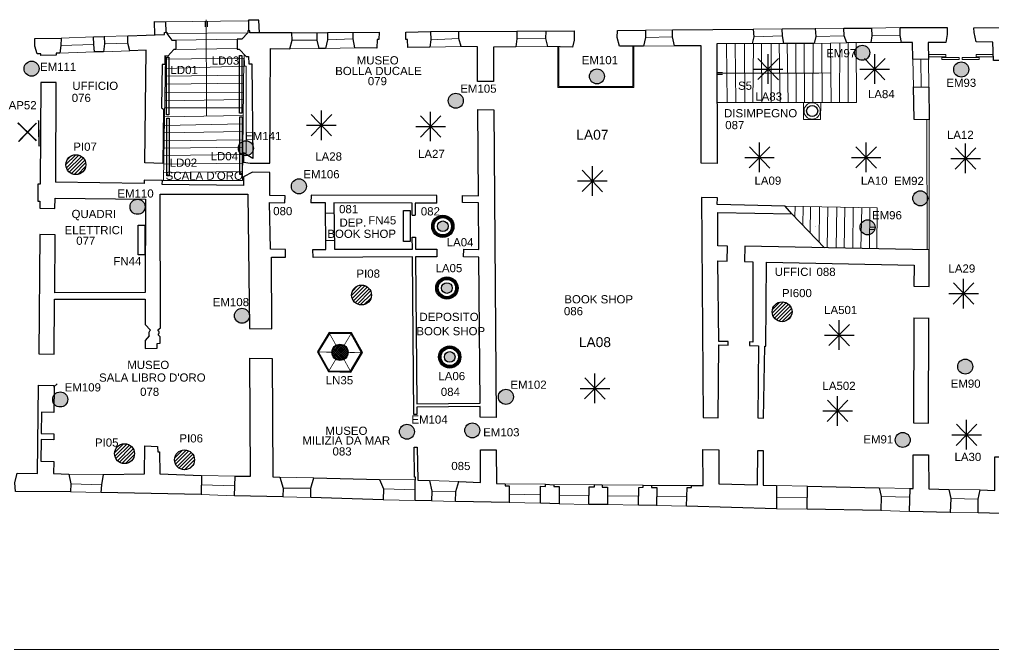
# Model space of a CAD drawing. Header units: metres. Extents: x -11789 to 51, y -8377 to 23.
# Drawn here: x -6286 to -2721, y -8377 to -6070 of the extents above; entities that cross this region are included whole.
import ezdxf
from ezdxf.enums import TextEntityAlignment as Align

# ---------------------------------------------------------------- set-up
doc = ezdxf.new("R2010")
doc.units = ezdxf.units.M
doc.header["$LTSCALE"] = 0.0125
for name, color, linetype in [('CODICE EMERGENZE', 190, 'Continuous'), ('CODICE LAMPADINE', 150, 'Continuous'), ('LAMPADE DI EMERGENZA', 3, 'Continuous')]:
    doc.layers.add(name, color=color, linetype=linetype)
for name, color, linetype, lineweight in [('LAMPADINE', 30, 'Continuous', 30), ('MURI', 7, 'Continuous', 9), ('VANI', 66, 'Continuous', 9)]:
    doc.layers.add(name, color=color, linetype=linetype, lineweight=lineweight)
doc.styles.add('ducale_200', font='ARIAL.TTF', dxfattribs={"height": 1})
doc.styles.get("Standard").update_dxf_attribs({"font": 'romans.shx'})

# ---------------------------------------------------------------- blocks, each defined once
blk = doc.blocks.new('re')
at = {"const_width": 0.3}
for points in [[(51.55, 419.05), (51.66, 413.81)], [(55.72, 418.12), (52.08, 414.34)], [(52.09, 417.95), (55.87, 414.31)]]:
    blk.add_lwpolyline(points, dxfattribs=at)
blk = doc.blocks.new('PIANTANA')
at = {"lineweight": 0}
h = blk.add_hatch(dxfattribs=at)
h.set_pattern_fill('ANSI31', color=256, scale=600, style=0)
h.set_pattern_definition([(45, (37136.21, 23067.97), (-53.03301, 53.03301), [])])
edge = h.paths.add_edge_path()
edge.add_arc((14258, -2729), 291, 0, 360)
blk.add_circle((14258, -2729), 291)
blk = doc.blocks.new('LANTERNA')
at = {"linetype": 'Continuous'}
h = blk.add_hatch(color=256, dxfattribs=at)
h.paths.add_polyline_path([(65.31, -45.84, 1), (69.69, -45.84, 1)])
h.paths.add_polyline_path([(69.48, -45.84, -1), (65.51, -45.84, -1)], flags=16)
h = blk.add_hatch(dxfattribs=at)
h.set_pattern_fill('ANSI37', color=256, scale=3.214976, style=0)
h.set_pattern_definition([(45, (-226.14574, -312.50277), (-0.2841664, 0.2841664), []), (135, (-226.14574, -312.50277), (-0.2841664, -0.2841664), [])])
edge = h.paths.add_edge_path()
edge.add_arc((67.5, -45.84), 1.98, 0, 360)
at = {"layer": 'LAMPADINE'}
h = blk.add_hatch(color=14, dxfattribs=at)
h.paths.add_polyline_path([(70.35, -50.95), (73.35, -45.93), (70.5, -40.81), (64.65, -40.72), (61.64, -45.75), (64.49, -50.87)], flags=16)
h.paths.add_polyline_path([(70.46, -51.16), (73.59, -45.93), (70.62, -40.61), (64.54, -40.52), (61.41, -45.75), (64.38, -51.06)])
at = {"linetype": 'Continuous'}
for radius in [2.19, 1.98]:
    blk.add_circle((67.5, -45.84), radius, dxfattribs=at)
at = {"layer": 'LAMPADINE', "color": 14}
for points in [[(70.46, -51.16), (73.59, -45.93), (70.62, -40.61), (64.54, -40.52), (61.41, -45.75), (64.38, -51.06)], [(70.35, -50.95), (73.35, -45.93), (70.5, -40.81), (64.65, -40.72), (61.64, -45.75), (64.49, -50.87)]]:
    blk.add_lwpolyline(points, close=True, dxfattribs=at)
at = {"layer": 'LAMPADINE', "color": 14, "const_width": 0.2}
for points in [[(64.54, -40.52), (66.43, -43.92)], [(70.62, -40.61), (68.62, -43.96)], [(61.41, -45.75), (65.31, -45.81)], [(69.69, -45.87), (73.59, -45.93)], [(66.37, -47.72), (64.38, -51.06)], [(68.57, -47.75), (70.46, -51.16)]]:
    blk.add_lwpolyline(points, dxfattribs=at)
blk = doc.blocks.new('sospensione normale')
h = blk.add_hatch(color=256)
h.paths.add_polyline_path([(24193.1, 756.4, 1), (24171.9, 756.4, 1)], flags=16)
h.paths.add_polyline_path([(24176, 756.4, -1), (24189, 756.4, -1)], flags=0)
h.paths.add_polyline_path([(24195.1, 756.4, 1), (24169.9, 756.4, 1)])
for radius in [13.6, 12.6, 11.6, 10.6, 6.52]:
    blk.add_circle((24182.5, 756.4), radius)

msp = doc.modelspace()

# ---------------------------------------------------------------- hatches: boundary and pattern name
at = {"layer": 'LAMPADE DI EMERGENZA'}
for color, points in [(256, [(-3228.9, -6192.1, 1), (-3173.9, -6192.1, 1)]), (256, [(-6268.9, -6250.2, 1), (-6213.9, -6250.2, 1)]), (256, [(-2866.8, -6253.3, 1), (-2811.9, -6253.3, 1)]), (256, [(-4199.9, -6278.5, 1), (-4144.9, -6278.5, 1)]), (256, [(-4716.4, -6367.6, 1), (-4661.4, -6367.6, 1)]), (256, [(-5484.5, -6541.7, 1), (-5429.6, -6541.7, 1)]), (256, [(-5290.6, -6681.1, 1), (-5235.6, -6681.1, 1)]), (256, [(-3016.6, -6725, 1), (-2961.6, -6725, 1)]), (256, [(-5881, -6755.9, 1), (-5826.1, -6755.9, 1)]), (6, [(-3209.6, -6831.1, 1), (-3154.6, -6831.1, 1)]), (256, [(-5498.8, -7154.9, 1), (-5443.9, -7154.9, 1)]), (256, [(-2852.2, -7341, 1), (-2797.2, -7341, 1)]), (256, [(-6164.1, -7461.3, 1), (-6109.1, -7461.3, 1)]), (256, [(-4533, -7451.7, 1), (-4478, -7451.7, 1)]), (256, [(-4895.2, -7579.4, 1), (-4840.2, -7579.4, 1)]), (256, [(-4656, -7574.6, 1), (-4601, -7574.6, 1)]), (256, [(-3080.9, -7609.5, 1), (-3025.9, -7609.5, 1)])]:
    msp.add_hatch(color=color, dxfattribs=at).paths.add_polyline_path(points)

# ---------------------------------------------------------------- linework, layer by layer
for centre in [(-3201.4, -6192.1), (-6241.4, -6250.2), (-2839.3, -6253.3), (-4172.4, -6278.5), (-4688.9, -6367.6), (-5457.1, -6541.7), (-5263.1, -6681.1), (-2989.1, -6725), (-5853.6, -6755.9), (-5471.3, -7154.9), (-2824.7, -7341), (-6136.6, -7461.3), (-4505.5, -7451.7), (-4867.7, -7579.4), (-4628.5, -7574.6), (-3053.4, -7609.5)]:
    msp.add_circle(centre, 27.5, dxfattribs=at)
at = {"layer": 'LAMPADE DI EMERGENZA', "color": 6}
msp.add_circle((-3182.1, -6831.1), 27.5, dxfattribs=at)
at = {"layer": 'LAMPADINE'}
for p, q in [((-3545.8, -6305.9), (-3545.8, -6197.6)), ((-3155.7, -6305.9), (-3155.7, -6197.6)), ((-3583.6, -6290.5), (-3508.1, -6213)), ((-3508.5, -6290.9), (-3583.1, -6212.6)), ((-3193.4, -6290.5), (-3117.9, -6213)), ((-3118.4, -6290.9), (-3193, -6212.6)), ((-3599.9, -6251.7), (-3491.7, -6251.7)), ((-3209.8, -6251.7), (-3101.6, -6251.7)), ((-5180.8, -6511.5), (-5180.8, -6403.3)), ((-4780.9, -6516.2), (-4780.9, -6408)), ((-5218.6, -6496.1), (-5143, -6418.6)), ((-5143.5, -6496.6), (-5218.1, -6418.2)), ((-4818.6, -6500.8), (-4743.1, -6423.3)), ((-4743.6, -6501.3), (-4818.2, -6422.9)), ((-5234.9, -6457.4), (-5126.7, -6457.4)), ((-4835, -6462.1), (-4726.8, -6462.1)), ((-3577.4, -6629.2), (-3577.4, -6521)), ((-3187.2, -6629.2), (-3187.2, -6521)), ((-3615.1, -6613.8), (-3539.6, -6536.3)), ((-3540.1, -6614.3), (-3614.7, -6535.9)), ((-3225, -6613.8), (-3149.5, -6536.3)), ((-3149.9, -6614.3), (-3224.5, -6535.9)), ((-2860.9, -6617.6), (-2785.4, -6540.1)), ((-2785.9, -6618), (-2860.5, -6539.6)), ((-2823.2, -6632.9), (-2823.2, -6524.7)), ((-3631.5, -6575.1), (-3523.3, -6575.1)), ((-3241.3, -6575.1), (-3133.1, -6575.1)), ((-2877.3, -6578.8), (-2769.1, -6578.8)), ((-4226.8, -6700.3), (-4151.3, -6622.8)), ((-4151.8, -6700.7), (-4226.4, -6622.3)), ((-4189.1, -6715.6), (-4189.1, -6607.4)), ((-4243.2, -6661.5), (-4135, -6661.5)), ((-2830.5, -7127.8), (-2830.5, -7019.6)), ((-2868.3, -7112.4), (-2792.8, -7034.9)), ((-2793.2, -7112.8), (-2867.8, -7034.5)), ((-2884.6, -7073.7), (-2776.4, -7073.7)), ((-3323.4, -7264.2), (-3247.9, -7186.7)), ((-3248.4, -7264.7), (-3323, -7186.3)), ((-3285.7, -7279.6), (-3285.7, -7171.4)), ((-3339.8, -7225.5), (-3231.6, -7225.5)), ((-4179.8, -7475), (-4179.8, -7366.8)), ((-4217.6, -7459.6), (-4142.1, -7382.1)), ((-4142.5, -7460.1), (-4217.2, -7381.7)), ((-4234, -7420.9), (-4125.7, -7420.9)), ((-3291.6, -7557.4), (-3291.6, -7449.2)), ((-3329.4, -7542), (-3253.9, -7464.5)), ((-3254.3, -7542.5), (-3329, -7464.1)), ((-3345.7, -7503.3), (-3237.5, -7503.3)), ((-2857.3, -7629.3), (-2781.8, -7551.8)), ((-2782.2, -7629.7), (-2856.8, -7551.3)), ((-2819.5, -7644.6), (-2819.5, -7536.4)), ((-2873.6, -7590.5), (-2765.4, -7590.5))]:
    msp.add_line(p, q, dxfattribs=at)
for points in [[(-5747.3, -6207.7), (-5739.5, -6207.7), (-5739.5, -6418.7), (-5747.3, -6418.7)], [(-5480.2, -6202.3), (-5472.4, -6202.3), (-5472.4, -6413.2), (-5480.2, -6413.2)], [(-5745.8, -6431.9), (-5738, -6431.9), (-5738, -6642.8), (-5745.8, -6642.8)], [(-5478.7, -6426.4), (-5470.9, -6426.4), (-5470.9, -6637.4), (-5478.7, -6637.4)], [(-4880.3, -6769.8), (-4856.3, -6769.8), (-4856.3, -6882.6), (-4880.3, -6882.6)], [(-5851.7, -6822.9), (-5827.4, -6822.9), (-5827.4, -6931.9), (-5851.7, -6931.9)]]:
    msp.add_lwpolyline(points, close=True, dxfattribs=at)
at = {"layer": 'MURI', "color": 252}
for p, q in [((-4316.1, -6170.4), (-4316.1, -6319.1)), ((-4312.1, -6170.5), (-4312.1, -6315.1)), ((-4041.2, -6315.1), (-4041.2, -6168)), ((-4037.2, -6319.1), (-4037.2, -6168)), ((-2959.2, -6198.4), (-2896.2, -6198.4)), ((-2896.2, -6198.4), (-2896.2, -6206.4)), ((-2784.7, -6198.4), (-2784.7, -6206.4)), ((-2784.7, -6198.4), (-2722, -6198.4)), ((-5750.7, -6203.7), (-5758.2, -6660)), ((-2959.2, -6206.4), (-2896.2, -6206.4)), ((-2910.3, -6209.2), (-2910.3, -6217.2)), ((-2910.3, -6209.2), (-2847.3, -6209.2)), ((-2910.3, -6217.2), (-2847.3, -6217.2)), ((-2847.3, -6209.2), (-2847.3, -6217.2)), ((-2836.2, -6209.2), (-2836.2, -6217.2)), ((-2836.2, -6209.2), (-2773.2, -6209.2)), ((-2836.2, -6217.2), (-2773.2, -6217.2)), ((-2784.7, -6206.4), (-2722, -6206.4)), ((-2773.2, -6209.2), (-2773.2, -6217.2)), ((-4316.1, -6319.1), (-4037.2, -6319.1)), ((-4312.1, -6315.1), (-4041.2, -6315.1)), ((-2965.1, -6437.3), (-2964.4, -6913.8)), ((-2957.1, -6437.6), (-2956.4, -6913.8)), ((-5165.3, -6779), (-5134.6, -6779)), ((-5164.3, -6879), (-5133.5, -6879))]:
    msp.add_line(p, q, dxfattribs=at)
at = {"layer": 'MURI', "linetype": 'ByBlock', "lineweight": 30}
for p, q in [((-3014.3, -6316.9), (-2958.2, -6317.9)), ((-3012, -6435.8), (-3014.3, -6316.9)), ((-2958.2, -6317.9), (-2957.1, -6437.6)), ((-4608, -6399.5), (-4549.5, -6400.5)), ((-4605.6, -6715.3), (-4608, -6399.5)), ((-4549.5, -6400.5), (-4540.6, -7527)), ((-2957.1, -6437.6), (-3012, -6435.8)), ((-5217.6, -6713.9), (-5219.7, -6741.5)), ((-4758.6, -6714.1), (-5217.6, -6713.9)), ((-4758.3, -6742.6), (-4758.6, -6714.1)), ((-4664.7, -6740.2), (-4664.2, -6714.2)), ((-4664.2, -6714.2), (-4605.6, -6715.3)), ((-5165.7, -6741.7), (-5219.7, -6741.5)), ((-5163.9, -6911.7), (-5165.7, -6741.7)), ((-4849, -6742.4), (-5135, -6741.7)), ((-5135, -6741.7), (-5133.2, -6911.6)), ((-4848.6, -6786.8), (-4849, -6742.4)), ((-4837.6, -6742.4), (-4837.3, -6786.7)), ((-4758.3, -6742.6), (-4837.6, -6742.4)), ((-4606.1, -6741.3), (-4664.7, -6740.2)), ((-4604.3, -6912.2), (-4606.1, -6741.3)), ((-4848.6, -6786.8), (-4837.3, -6786.7)), ((-4848, -6866.8), (-4836.6, -6866.7)), ((-4847.6, -6911.2), (-4848, -6866.8)), ((-4836.6, -6866.7), (-4836.2, -6911.2)), ((-5212.2, -6911.8), (-5163.9, -6911.7)), ((-5211.2, -6941.1), (-5212.2, -6911.8)), ((-5133.2, -6911.6), (-4847.6, -6911.2)), ((-4836.2, -6911.2), (-4758.1, -6911.1)), ((-4758.1, -6911.1), (-4757.8, -6938.7)), ((-4660.2, -6938.9), (-4659.7, -6911.2)), ((-4659.7, -6911.2), (-4604.3, -6912.2)), ((-3630.8, -6899.8), (-3631.8, -6955.9)), ((-2956.4, -6913.8), (-3630.8, -6899.8)), ((-2957, -7047.6), (-2956.4, -6913.8)), ((-4847.3, -6938.7), (-5211.2, -6941.1)), ((-4842.4, -7516.6), (-4847.3, -6938.7)), ((-4757.8, -6938.7), (-4835.9, -6939)), ((-4835.9, -6939), (-4831.3, -7477.1)), ((-4604.8, -6939.9), (-4660.2, -6938.9)), ((-4599.7, -7474.9), (-4604.8, -6939.9)), ((-3631.8, -6955.9), (-3601.7, -6957.3)), ((-3601.7, -6957.3), (-3601.4, -7251.1)), ((-3554.4, -7265.8), (-3552.1, -6958.2)), ((-3552.1, -6958.2), (-3011.9, -6969.6)), ((-3011.9, -6969.6), (-3012.2, -7046.6)), ((-3012.2, -7046.6), (-2956.9, -7047.6)), ((-3012.7, -7163), (-3014.3, -7547.4)), ((-3013.5, -7163), (-2956.6, -7163.2)), ((-2959, -7548.4), (-2957.4, -7163.2)), ((-3613.6, -7250.9), (-3613.8, -7263.9)), ((-3613.8, -7263.9), (-3581.3, -7264.5)), ((-3601.4, -7251.1), (-3613.6, -7250.9)), ((-3581.3, -7264.5), (-3583.6, -7528.9)), ((-3562.5, -7529.3), (-3558.5, -7265.7)), ((-3558.5, -7265.7), (-3554.4, -7265.8)), ((-4831.3, -7477.1), (-4599.7, -7474.9)), ((-4831, -7516), (-4842.4, -7516.6)), ((-4599.6, -7486.9), (-4831.2, -7489.1)), ((-4831.2, -7489.1), (-4831, -7516)), ((-4599.2, -7525.9), (-4599.6, -7486.9)), ((-4540.6, -7527), (-4599.2, -7525.9)), ((-3583.6, -7528.9), (-3562.5, -7529.3)), ((-3014.3, -7547.4), (-2959, -7548.4)), ((-2959, -7548.4), (-2959, -7548.4)), ((-3014.6, -7787.5), (-3015.6, -7663.8)), ((-3015.6, -7663.8), (-2958.6, -7664)), ((-2958.6, -7664), (-2958.4, -7788.5)), ((-3028.3, -7871.1), (-3026, -7787.3)), ((-3026, -7787.3), (-3014.6, -7787.5)), ((-2958.4, -7788.5), (-2884.4, -7790.7)), ((-2884.4, -7790.7), (-2877.7, -7824.1)), ((-2877.7, -7824.1), (-2879.4, -7874.6)), ((-2879.4, -7874.6), (-3028.3, -7871.1))]:
    msp.add_line(p, q, dxfattribs=at)
at = {"layer": 'MURI'}
for p, q in [((-3417, -6374.4), (-3353.2, -6374.2)), ((-6161.6, -7416.7), (-6148.2, -7403.8))]:
    msp.add_line(p, q, dxfattribs=at)
at = {"layer": 'MURI', "linetype": 'Continuous', "ltscale": 0.1}
msp.add_lwpolyline([(-11788.7, 23.1), (51.3, 23.1), (51.3, -8376.9), (-11788.7, -8376.9)], close=True, dxfattribs=at)
at = {"layer": 'MURI', "linetype": 'ByBlock', "lineweight": 30}
for points in [[(-5790.4, -6126), (-5791.2, -6077.7), (-5751.3, -6078.4), (-5750.4, -6117)], [(-5407.8, -6118.9), (-5409.4, -6073.2), (-5447.7, -6072.5), (-5447.6, -6111.6)], [(-5889, -6129.6), (-5755.4, -6124.7), (-5755.3, -6117.4), (-5746.3, -6116.7), (-5746.4, -6121.6), (-5728.1, -6145.5), (-5713.5, -6145.8), (-5713.3, -6180), (-5720.6, -6179.9), (-5743, -6203.9), (-5753.6, -6203.7), (-5754.2, -6234.6), (-5763.9, -6234.4), (-5766, -6393.9), (-5758, -6398.9), (-5761.6, -6597.4), (-5827.4, -6595.4), (-5822.4, -6182.9), (-5881.8, -6185.1), (-5888.7, -6157.3), (-5889, -6129.6)], [(-5289, -6118.5), (-5442.8, -6119), (-5442.7, -6111.7), (-5450, -6111.5), (-5450.1, -6118.9), (-5472.5, -6142.1), (-5488.8, -6141.8), (-5488.7, -6179.2), (-5481.3, -6179.3), (-5455.8, -6205.8), (-5447.6, -6206), (-5446.5, -6232.9), (-5435.9, -6233.1), (-5431.6, -6579), (-5466.3, -6558.8), (-5465.2, -6592.2), (-5440.9, -6595.9), (-5369.3, -6596.4), (-5367.4, -6176.5), (-5296.6, -6177.8), (-5287.9, -6146.2), (-5289, -6118.5)], [(-5157.9, -6117.7), (-5158.4, -6144.5), (-5165.5, -6176.1), (-5189.1, -6176.5), (-5196.7, -6146.3), (-5196.2, -6118.6), (-5157.9, -6117.7)], [(-4969.9, -6116.2), (-4970.4, -6143), (-4976.9, -6142.9), (-4978.3, -6174.6), (-5058.1, -6174), (-5064.8, -6141.3), (-5064.4, -6117.7), (-4969.9, -6116.2)], [(-4781.1, -6114.7), (-4780, -6144.9), (-4783.8, -6171.7), (-4864.3, -6172.6), (-4865.4, -6143.3), (-4871.9, -6143.2), (-4872.3, -6116.3), (-4781.1, -6114.7)], [(-4465.3, -6113.1), (-4465, -6140.8), (-4469.6, -6170.9), (-4551, -6171.8), (-4550.8, -6297.1), (-4609.4, -6296.9), (-4609.6, -6169.9), (-4669.8, -6169.7), (-4678.2, -6139.4), (-4677.7, -6114.2), (-4465.3, -6113.1)], [(-4255.3, -6112.1), (-4255.9, -6145.4), (-4261.3, -6171.4), (-4351.6, -6169.7), (-4359.2, -6139.5), (-4358.7, -6113.5), (-4255.3, -6112.1)], [(-3994.8, -6108.7), (-3995.3, -6136.3), (-4002.4, -6167.9), (-4089.5, -6168), (-4098.7, -6136.1), (-4097.4, -6110.1), (-3994.8, -6108.7)], [(-3600.1, -6106.1), (-3598.2, -6133.8), (-3604.3, -6158.1), (-3733.7, -6159.8), (-3731.9, -6596.9), (-3790.5, -6595.8), (-3790.8, -6166.9), (-3888.5, -6166.8), (-3896, -6134.1), (-3895.5, -6108), (-3600.1, -6106.1)], [(-3373.8, -6103.7), (-3371.1, -6133), (-3377.2, -6158.1), (-3487.9, -6158.6), (-3493.1, -6130), (-3495.1, -6104.7), (-3373.8, -6103.7)], [(-3167.9, -6101.7), (-3165.9, -6130.2), (-3170.5, -6154.6), (-3258.4, -6156.2), (-3267.7, -6130), (-3268.8, -6102.3), (-3167.9, -6101.7)], [(-2616.1, -6099.5), (-2616.4, -6119.9), (-2621.7, -6140.9), (-2673.8, -6141.6), (-2674.1, -6157.1), (-2688.7, -6157.6), (-2689.1, -6220.3), (-2721.6, -6220.5), (-2723.6, -6152.9), (-2784.7, -6152.6), (-2791.4, -6118.3), (-2792.7, -6101.2), (-2616.1, -6099.5)], [(-6133.3, -6138.2), (-6133.8, -6165), (-6138.3, -6193.4), (-6151.4, -6194), (-6151.5, -6201.3), (-6206.9, -6202), (-6207, -6196.3), (-6221.3, -6196.5), (-6229.8, -6167.4), (-6229.5, -6139.6), (-6133.3, -6138.2)], [(-5975.3, -6132.1), (-5975, -6159.8), (-5978.7, -6188.2), (-6010.5, -6189.2), (-6013.3, -6162.3), (-6014.4, -6133.8), (-5975.3, -6132.1)], [(-6152.6, -6666), (-6150.9, -6300.6), (-6207.8, -6300.4), (-6210.5, -6673.1), (-6218.7, -6672.9), (-6218.2, -6734.8), (-6211.7, -6734.9), (-6211.3, -6761), (-6156, -6762), (-6154.5, -6723.8), (-5825, -6728.1), (-5825.5, -7069.9), (-6156.7, -7070.4), (-6155.3, -6858.8), (-6211.4, -6857.8), (-6215.3, -7294.8), (-6159.2, -7295.8), (-6157.1, -7094), (-5825.1, -7094.3), (-5825.2, -7187.1), (-5806, -7207.8), (-5809.3, -7211), (-5811.9, -7215.8), (-5812.8, -7220.7), (-5812, -7225.6), (-5810.5, -7228.9), (-5825.4, -7244.9), (-5825.1, -7274.2), (-5782, -7274.1), (-5781.7, -7256.3), (-5771.1, -7254.8), (-5770.6, -7232), (-5778.6, -7224.6), (-5776.1, -7220.5), (-5774.4, -7217.3), (-5774.4, -7214.1), (-5775.1, -7210.8), (-5779.1, -7206.7), (-5770.1, -7199.5), (-5770.9, -6709.6), (-5450.3, -6709.7), (-5443.7, -7201.4), (-5362.4, -7202.8), (-5363.3, -6940), (-5312.1, -6940.9), (-5311.5, -6912.4), (-5366.9, -6911.4), (-5371.1, -6740.4), (-5314.1, -6741.5), (-5313.7, -6715.4), (-5369.8, -6714.4), (-5369.1, -6630.6), (-5432.5, -6629.4), (-5465.4, -6645.9), (-5466, -6677.7), (-5763, -6674.7), (-5762.7, -6659.3), (-5829.4, -6658), (-5829.6, -6670.2), (-6153.4, -6666)], [(-3459.4, -6781.7), (-3483.3, -6753.6), (-3732.2, -6747.4), (-3731.7, -6723), (-3790.3, -6721.9), (-3783.8, -7527.7), (-3728.5, -7528.7), (-3726.9, -7261.8), (-3692.7, -7262.5), (-3692.5, -7249.4), (-3726.6, -7248.8), (-3729.4, -6954.2), (-3695.3, -6954.8), (-3694.3, -6899.5), (-3730.1, -6898.8), (-3729.5, -6776.8), (-3459.4, -6781.7)], [(-5361.1, -7311.1), (-5358.4, -7744.9), (-5332.4, -7745.4), (-5320.9, -7785.5), (-5321.5, -7818), (-5498.8, -7814), (-5496.7, -7741.6), (-5439.7, -7742.6), (-5442.5, -7309.6), (-5361.1, -7311.1)], [(-6158.8, -7409.7), (-6159.8, -7509), (-6204.5, -7508.2), (-6206, -7586.3), (-6159.6, -7587.1), (-6160, -7609.1), (-6206.4, -7608.2), (-6207.8, -7687.2), (-6159.8, -7688), (-6160.6, -7732.8), (-6104.5, -7734.6), (-6097.8, -7770.5), (-6099.2, -7799.8), (-6300.6, -7798.2), (-6302, -7766.8), (-6294, -7731.2), (-6219.2, -7732.5), (-6215.8, -7408.7), (-6158.8, -7409.7)], [(-5619.5, -7739.3), (-5620.8, -7809.3), (-5986.1, -7801.9), (-5984.7, -7773.4), (-5978.4, -7736.1), (-5828.6, -7733.9), (-5826.7, -7631.4), (-5780.4, -7633.1), (-5779.9, -7653.4), (-5773.4, -7653.5), (-5772.4, -7733.3), (-5619.5, -7739.3)], [(-4541.2, -7645.8), (-4540.2, -7769.5), (-4508.4, -7770.1), (-4508.6, -7777.4), (-4493.9, -7777.7), (-4494.2, -7838.7), (-4689.4, -7834.4), (-4688.8, -7798.6), (-4677.6, -7762.2), (-4598.7, -7765.2), (-4598.9, -7645.6), (-4541.2, -7645.8)], [(-3514.9, -7776.8), (-3515.6, -7861.4), (-3845, -7852.1), (-3842.2, -7783.8), (-3825.9, -7784.1), (-3825.8, -7776.8), (-3784.2, -7776.8), (-3784.3, -7644.1), (-3726.5, -7645.2), (-3726.4, -7770.5), (-3584.8, -7773.9), (-3584.1, -7647.7), (-3563.8, -7648.1), (-3564.5, -7775.1), (-3514.9, -7776.8)], [(-2671.5, -7671.6), (-2671.3, -7795.3), (-2581, -7799.4), (-2571, -7832.2), (-2572.8, -7882.6), (-2777.7, -7876.4), (-2777.7, -7826.8), (-2769.7, -7792.7), (-2716.8, -7794.5), (-2716.2, -7670.8), (-2671.5, -7671.6)], [(-4967.9, -7754.4), (-4953.1, -7788.1), (-4954.6, -7828.7), (-5219, -7820.7), (-5220, -7786.5), (-5208.7, -7748.4), (-4967.9, -7754.4)], [(-4330.3, -7773.3), (-4330.4, -7779.9), (-4310.9, -7780.2), (-4311.2, -7843.7), (-4379.5, -7841.6), (-4378.4, -7779), (-4360.5, -7780.1), (-4360.3, -7772), (-4330.3, -7773.3)], [(-4152.9, -7774.1), (-4152.8, -7782.5), (-4133.5, -7782.6), (-4133.8, -7846.1), (-4202.2, -7845.7), (-4201, -7781.4), (-4181.5, -7781.7), (-4181.7, -7772.8), (-4152.9, -7774.1)], [(-3973, -7775.8), (-3973.2, -7783.1), (-3952.8, -7783.5), (-3954, -7849.4), (-4020.7, -7848.1), (-4019.6, -7783.1), (-4003.3, -7782.5), (-4003.1, -7775.2), (-3973, -7775.8)], [(-3139.8, -7784.4), (-3132.3, -7817.1), (-3133.2, -7868.3), (-3402.5, -7863.4), (-3401.8, -7778.8), (-3139.8, -7784.4)]]:
    msp.add_lwpolyline(points, dxfattribs=at)
at = {"layer": 'MURI', "color": 252}
for points in [[(-5751.3, -6078.4), (-5450.1, -6074.9)], [(-5605.7, -6078.4), (-5605.9, -6096.7)], [(-5601.6, -6423), (-5601.2, -6381.8), (-5601.9, -6071.5)], [(-5598, -6078.5), (-5598.1, -6096.8)], [(-5975.3, -6132.1), (-5889, -6129.6)], [(-5746.4, -6121.6), (-5450.1, -6118.9)], [(-5289, -6118.5), (-5196.2, -6118.6)], [(-5157.9, -6117.7), (-5064.4, -6117.7)], [(-4781.1, -6114.7), (-4677.7, -6114.2)], [(-4465.3, -6113.1), (-4358.7, -6113.5)], [(-3994.8, -6108.7), (-3895.5, -6108)], [(-3600.1, -6106.1), (-3495.1, -6104.7)], [(-3493.1, -6130), (-3598.2, -6133.8)], [(-3268.8, -6102.3), (-3373.8, -6103.7)], [(-3267.7, -6130), (-3371.1, -6133)], [(-3062.9, -6099.6), (-3167.9, -6101.7)], [(-3165.9, -6130.2), (-3062.6, -6128.9)], [(-6133.8, -6165), (-6013.3, -6162.3)], [(-6133.3, -6138.2), (-6014.4, -6133.8)], [(-5975, -6159.8), (-5888.7, -6157.3)], [(-5713.5, -6145.8), (-5488.8, -6141.8)], [(-5196.7, -6146.3), (-5287.9, -6146.2)], [(-5158.4, -6144.5), (-5064.8, -6141.3)], [(-4780, -6144.9), (-4678.2, -6139.4)], [(-4359.2, -6139.5), (-4465, -6140.8)], [(-3896, -6134.1), (-3995.3, -6136.3)], [(-3223.4, -6156.1), (-3222.5, -6374.2), (-3733.6, -6374.7)], [(-3696.1, -6374.6), (-3698.7, -6158.8)], [(-3663.6, -6374.6), (-3666.2, -6159.4)], [(-3631, -6374.6), (-3632, -6158.4)], [(-3487.9, -6158.6), (-3604.3, -6158.1)], [(-3601.7, -6374.5), (-3599.4, -6158.1)], [(-3569.2, -6374.5), (-3570.1, -6158.2)], [(-3535, -6374.5), (-3534.3, -6158.4)], [(-3502.4, -6374.4), (-3505.1, -6158.5)], [(-3473.1, -6374.4), (-3475.7, -6159.6)], [(-3443.8, -6374.4), (-3444.8, -6160.2)], [(-3412.9, -6374.4), (-3413.9, -6159.1)], [(-3382, -6374.3), (-3381.3, -6158.1)], [(-3258.4, -6156.2), (-3377.2, -6158.1)], [(-3347.8, -6374.3), (-3348.8, -6157.7)], [(-3315.2, -6374.3), (-3317.8, -6157.2)], [(-3284.3, -6374.2), (-3283.6, -6156.6)], [(-3253.4, -6374.2), (-3252.7, -6157.1)], [(-3058.1, -6154.2), (-3170.5, -6154.6)], [(-6010.5, -6189.2), (-6138.3, -6193.4)], [(-5881.8, -6185.1), (-5978.7, -6188.2)], [(-5713.3, -6180), (-5488.6, -6175.9)], [(-5463, -6198.3), (-5462.1, -6240.7), (-5456.4, -6241.6), (-5456.5, -6559.1), (-5466.3, -6558.8)], [(-5296.6, -6177.8), (-5189.1, -6176.5)], [(-5058.1, -6174), (-5165.5, -6176.1)], [(-4783.8, -6171.7), (-4669.8, -6169.7)], [(-4469.6, -6170.9), (-4351.6, -6169.7)], [(-4002.4, -6167.9), (-3888.5, -6166.8)], [(-5765.5, -6660), (-5469.7, -6660), (-5464, -6212.4)], [(-5750.9, -6215.7), (-5464, -6212.4)], [(-3016.3, -6215.2), (-3014.3, -6316.9)], [(-2987.7, -6215.7), (-2986.3, -6317.4)], [(-2959.1, -6216.2), (-2958.2, -6317.9)], [(-5751.5, -6249.9), (-5464.4, -6240.8)], [(-3316.5, -6265.7), (-3360.9, -6267), (-3733.3, -6267.1)], [(-3731, -6271.4), (-3712.7, -6271.7)], [(-3730.9, -6263.6), (-3712.6, -6263.9)], [(-5752.4, -6307.4), (-5465.2, -6303.1)], [(-5752, -6277.9), (-5464.8, -6274.1)], [(-5752.9, -6338.1), (-5465.6, -6336)], [(-5753.4, -6368.1), (-5465.9, -6363.7)], [(-5753.8, -6393.1), (-5466.3, -6393.1)], [(-5754.4, -6426.4), (-5466.7, -6421.3)], [(-5755.3, -6485.1), (-5467.4, -6480.8)], [(-5754.9, -6458.1), (-5467.1, -6452.7)], [(-5755.8, -6514.1), (-5467.8, -6510.3)], [(-5756.3, -6541.7), (-5468.2, -6537.7)], [(-5756.7, -6568.5), (-5468.5, -6564.4)], [(-5757.7, -6630), (-5469.3, -6627.3)], [(-5757.2, -6599.6), (-5468.9, -6596.3)], [(-3147.6, -6909.8), (-3146.5, -6759.7), (-3483.3, -6753.6)], [(-3447.5, -6754.2), (-3448.2, -6793.3)], [(-3418.2, -6754.7), (-3419.4, -6823.1)], [(-3390.5, -6755.2), (-3392.3, -6851.2)], [(-3358, -6755.8), (-3358.8, -6886)], [(-3327.1, -6756.4), (-3329.8, -6906)], [(-3294.5, -6757), (-3297.2, -6906.7)], [(-3265.2, -6757.5), (-3268, -6907.3)], [(-3234.3, -6758.1), (-3235.4, -6908)], [(-3203.4, -6758.6), (-3206.1, -6908.6)], [(-3174.1, -6759.2), (-3175.2, -6909.2)], [(-3459.4, -6781.7), (-3339.5, -6905.9)], [(-5978.4, -7736.1), (-6104.5, -7734.6)], [(-6097.8, -7770.5), (-5984.7, -7773.4)], [(-5619.5, -7739.3), (-5496.7, -7741.6)], [(-5208.7, -7748.4), (-5332.4, -7745.4)], [(-4967.9, -7754.4), (-4836.1, -7755.5)], [(-4677.6, -7762.2), (-4785.7, -7757.7)], [(-4508.4, -7770.1), (-4360.3, -7772)], [(-5986.1, -7801.9), (-6099.2, -7799.8)], [(-5620.2, -7774.3), (-5497.8, -7777.8)], [(-5320.9, -7785.5), (-5220, -7786.5)], [(-4953.1, -7788.1), (-4837.6, -7791.8)], [(-4776.7, -7797), (-4688.8, -7798.6)], [(-4330.3, -7773.3), (-4181.7, -7772.8)], [(-4152.9, -7774.1), (-4003.1, -7775.2)], [(-3825.8, -7776.8), (-3973, -7775.8)], [(-3514.9, -7776.8), (-3401.8, -7778.8)], [(-3026, -7787.3), (-3139.8, -7784.4)], [(-2769.7, -7792.7), (-2884.4, -7790.7)], [(-5498.8, -7814), (-5620.8, -7809.3)], [(-5219, -7820.7), (-5321.5, -7818)], [(-4837.5, -7830.9), (-4954.6, -7828.7)], [(-4689.4, -7834.4), (-4777.3, -7832.8)], [(-4379.5, -7841.6), (-4494.2, -7838.7)], [(-4378.9, -7810.3), (-4494.1, -7808.2)], [(-4201.6, -7813.5), (-4311, -7811.9)], [(-4020.1, -7815.6), (-4133.7, -7814.4)], [(-3843.6, -7818), (-3953.4, -7816.4)], [(-3515.2, -7819.1), (-3402.2, -7821.1)], [(-3132.3, -7817.1), (-3026.9, -7819.4)], [(-2777.7, -7826.8), (-2877.7, -7824.1)], [(-4202.2, -7845.7), (-4311.2, -7843.7)], [(-4020.7, -7848.1), (-4133.8, -7846.1)], [(-3845, -7852.1), (-3954, -7849.4)], [(-3515.6, -7861.4), (-3402.5, -7863.4)], [(-3133.2, -7868.3), (-3028.3, -7871.1)], [(-2777.7, -7876.4), (-2879.4, -7874.6)]]:
    msp.add_lwpolyline(points, dxfattribs=at)
at = {"layer": 'MURI', "linetype": 'ByBlock', "lineweight": 30}
for points in [[(-2891.1, -6099.4), (-2890.8, -6124.7), (-2896.2, -6153.9), (-2959.7, -6154.3), (-2959.1, -6216.2), (-3016.3, -6215.2), (-3017.5, -6154.9), (-3058.1, -6154.2), (-3062.6, -6128.9), (-3062.9, -6099.6)], [(-4836.2, -7756.8), (-4835.9, -7745.4), (-4840, -7745.4), (-4841.3, -7635.5), (-4829.9, -7635.7), (-4828, -7757), (-4785.7, -7757.7), (-4776.7, -7797), (-4777.3, -7832.8), (-4837.5, -7830.9), (-4837.8, -7756.8)]]:
    msp.add_lwpolyline(points, close=True, dxfattribs=at)
at = {"layer": 'MURI'}
for points in [[(-3353.2, -6374.2), (-3353.8, -6435.8), (-3416.5, -6436.3), (-3417, -6374.4)], [(-3154, -6830.9), (-3172.3, -6830.8)], [(-3154, -6838.7), (-3172.3, -6838.6)]]:
    msp.add_lwpolyline(points, dxfattribs=at)
msp.add_lwpolyline([(-3372.8, -6828.9, 0, 27.1, 0), (-3328.4, -6831.2, 0, 0, 0), (-3147, -6834.7, 0, 0, 0)], format="xyseb", dxfattribs=at)
msp.add_circle((-3384.8, -6405), 29.8, dxfattribs=at)
at = {"layer": 'MURI', "linetype": 'ByBlock', "lineweight": 30}
msp.add_circle((-3384.8, -6405), 20.2, dxfattribs=at)

# ---------------------------------------------------------------- block references
at = {"layer": 'LAMPADINE', "xscale": 18.06767120359291, "yscale": 18.06767120358836, "zscale": 18.06767120358864, "rotation": 180}
msp.add_blockref('re', (-5282.4, 1037.2), dxfattribs=at)
at = {"layer": 'LAMPADINE'}
for name, p, xscale, yscale, zscale in [('PIANTANA', (-7861.5, -6260.6), 0.125, 0.125, 0.125), ('sospensione normale', (-77283.9, -9096.6), 3, 3, 3), ('sospensione normale', (-77268.9, -9322.6), 3, 3, 3), ('PIANTANA', (-6816.1, -6737.9), 0.125, 0.125, 0.125), ('PIANTANA', (-5277.1, -6799.1), 0.125, 0.125, 0.125), ('LANTERNA', (-6027.4, -6667.6), 13.55075340269104, 13.55075340269195, 13.55075340269148), ('sospensione normale', (-77258.6, -9574.9), 3, 3, 3), ('PIANTANA', (-7683.5, -7318.6), 0.125, 0.125, 0.125), ('PIANTANA', (-7463.9, -7341.2), 0.125, 0.125, 0.125)]:
    msp.add_blockref(name, p, dxfattribs=dict(at, xscale=xscale, yscale=yscale, zscale=zscale))

# ---------------------------------------------------------------- texts
at = {"layer": 'CODICE EMERGENZE', "style": 'ducale_200'}
for s, p in [('EM97', (-3333.3, -6208.6)), ('EM111', (-6210.5, -6258.2)), ('EM101', (-4228, -6234)), ('EM105', (-4672.6, -6338.3)), ('EM93', (-2894, -6316.9)), ('EM141', (-5459.9, -6511.8)), ('EM106', (-5246.9, -6651.7)), ('EM92', (-3085.4, -6676.2)), ('EM110', (-5927.3, -6722.2)), ('EM96', (-3165.9, -6801.8)), ('EM108', (-5578.3, -7119.8)), ('EM109', (-6120.3, -7432)), ('EM102', (-4489.2, -7422.3)), ('EM90', (-2877.9, -7418.4)), ('EM104', (-4851.5, -7550)), ('EM103', (-4588.6, -7596.5)), ('EM91', (-3197.6, -7622.3))]:
    msp.add_text(s, height=30, dxfattribs=at).set_placement(p)
at = {"layer": 'CODICE LAMPADINE', "width": 1534, "attachment_point": 1, "line_spacing_factor": 0.75, "style": 'ducale_200'}
for s, insert, char_height in [('LD03', (-5581.8, -6205.6), 30), ('LD01', (-5733.1, -6240), 30), ('AP52 ', (-6325.3, -6369), 30), ('LA07', (-4248, -6474), 36.14), ('PI07', (-6088.7, -6520.9), 30), ('LD04', (-5586, -6555.8), 30), ('LA28', (-5203.2, -6556.8), 30), ('LA27', (-4827.2, -6547.4), 30), ('LD02', (-5735.8, -6579.4), 30), ('FN45', (-5009.2, -6790.5), 30), ('LA04', (-4722.1, -6870.8), 30), ('FN44', (-5942.2, -6940.2), 30), ('PI08', (-5052.5, -6985.6), 30), ('LA05', (-4762.9, -6965.5), 30), ('PI600', (-3495.4, -7056.8), 30), ('LA08', (-4238.8, -7233.4), 36.14), ('LN35  ', (-5164.7, -7376), 30), ('LA06', (-4752.6, -7360.7), 30), ('PI06', (-5700.3, -7588.8), 30), ('PI05', (-6009.5, -7604), 30)]:
    msp.add_mtext(s, dxfattribs=dict(at, insert=insert, char_height=char_height))
at = {"layer": 'CODICE LAMPADINE', "char_height": 30, "width": 1534, "attachment_point": 1, "style": 'ducale_200'}
for s, insert in [('LA83', (-3592.9, -6337.3)), ('LA84', (-3180.7, -6328.2)), ('LA12', (-2891.6, -6477.5)), ('LA09', (-3595.8, -6645.2)), ('LA10', (-3206.5, -6645.2)), ('LA29', (-2885.9, -6966.9)), ('LA501', (-3341, -7118.7)), ('LA502', (-3347, -7396.5)), ('LA30', (-2863.8, -7656.7))]:
    msp.add_mtext(s, dxfattribs=dict(at, insert=insert))
at = {"layer": 'MURI', "linetype": 'ByBlock', "lineweight": 30, "style": 'ducale_200'}
for s, p in [('MUSEO', (-4974.7, -6234.7)), ('BOLLA DUCALE', (-4971.9, -6273.7)), ('UFFICIO', (-6008.3, -6327.9)), ('DISIMPEGNO', (-3573.4, -6428.3)), ("SCALA D'ORO", (-5609.3, -6657.2)), ('QUADRI', (-6013.5, -6797.2)), ('DEP.', (-5065.5, -6828.9)), ('ELETTRICI', (-6013.5, -6856.3)), ('BOOK SHOP', (-5033.3, -6869.7)), ('UFFICI', (-3454.2, -7009)), ('BOOK SHOP', (-4166, -7109.6)), ('DEPOSITO', (-4713.6, -7174)), ('BOOK SHOP', (-4707.3, -7226.3)), ('MUSEO', (-5814.4, -7349.8)), ("SALA LIBRO D'ORO", (-5799.4, -7396.1)), ('MUSEO', (-5089.1, -7590.9)), ('MILIZIA DA MAR', (-5089.8, -7626.4))]:
    msp.add_text(s, height=30, dxfattribs=at).set_placement(p, align=Align.CENTER)
at = {"layer": 'VANI', "linetype": 'Continuous', "char_height": 30, "width": 2778.7, "attachment_point": 1}
for s, insert in [('{\\fArial|b0|i0|c0|p34;079}', (-5010.8, -6280.9)), ('{\\fArial|b0|i0|c0|p34;076}', (-6094.4, -6342.2)), ('{\\fArial|b0|i0|c0|p34;087}', (-3702.8, -6441.7)), ('{\\fArial|b0|i0|c0|p34;080}', (-5357.1, -6756.7)), ('{\\fArial|b0|i0|c0|p34;077}', (-6077.9, -6865.2)), ('{\\fArial|b0|i0|c0|p34;088}', (-3368.9, -6979.1)), ('{\\fArial|b0|i0|c0|p34;086}', (-4293.2, -7123)), ('{\\fArial|b0|i0|c0|p34;078}', (-5844.3, -7418.3)), ('{\\fArial|b0|i0|c0|p34;083}', (-5140, -7636.5))]:
    msp.add_mtext(s, dxfattribs=dict(at, insert=insert))
at = {"layer": 'VANI', "color": 151, "linetype": 'Continuous', "insert": (-3656.2, -6297.6), "char_height": 30, "width": 2778.72, "attachment_point": 1}
msp.add_mtext('{\\fArial|b0|i0|c0|p34;S5}', dxfattribs=at)
at = {"layer": 'VANI', "linetype": 'Continuous', "char_height": 30, "width": 2778.7, "attachment_point": 1, "style": 'ducale_200'}
for s, insert in [('{\\fArial|b0|i0|c0|p34;081}', (-5116.1, -6749.5)), ('{\\fArial|b0|i0|c0|p34;082}', (-4816.9, -6757.6)), ('{\\fArial|b0|i0|c0|p34;084}', (-4743.7, -7418.4)), ('{\\fArial|b0|i0|c0|p34;085}', (-4705.3, -7689.9))]:
    msp.add_mtext(s, dxfattribs=dict(at, insert=insert))

doc.saveas('drawing.dxf')
